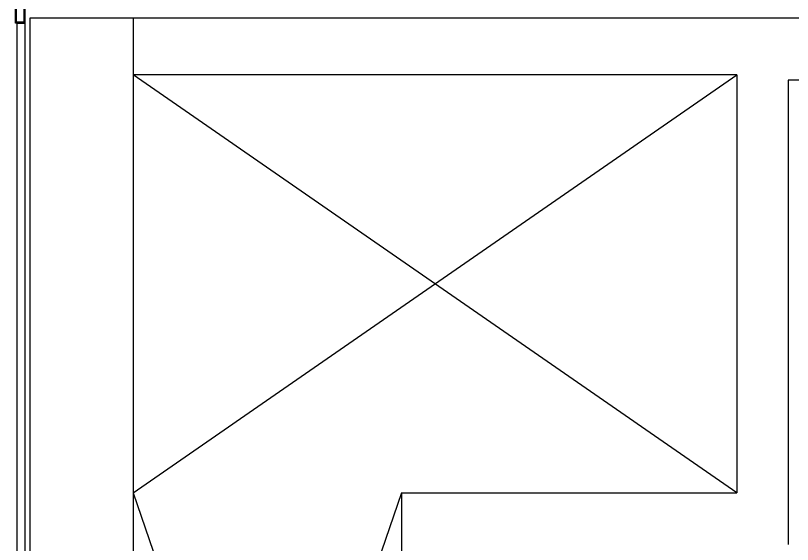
# Model space of a CAD drawing. Header units: millimetres. Extents: x -33000 to 294000, y 0 to 42408.
# Drawn here: x 55798 to 57304, y 14775 to 15800 of the extents above; entities that cross this region are included whole.
import ezdxf

# ---------------------------------------------------------------- set-up
doc = ezdxf.new("R2010")
doc.units = ezdxf.units.MM
doc.header["$LTSCALE"] = 50
doc.layers.add('arch', color=8, linetype='Continuous')

msp = doc.modelspace()

# ---------------------------------------------------------------- linework, layer by layer
at = {"layer": 'arch', "linetype": 'Continuous'}
for p, q in [((55798.2, 15784.6), (55798.2, 15844.6)), ((55816.2, 15844.6), (55816.2, 15784.6)), ((55800.2, 15786.6), (55800.2, 15842.6)), ((55814.2, 15842.6), (55814.2, 15786.6)), ((55816.2, 15784.6), (55798.2, 15784.6)), ((55814.2, 15786.6), (55800.2, 15786.6))]:
    msp.add_line(p, q, dxfattribs=at)
at = {"layer": 'arch'}
for p, q in [((55801.2, 15784.6), (55816.2, 15784.6)), ((55801.2, 13234.6), (55801.2, 15784.6)), ((55816.2, 15784.6), (55816.2, 13234.6)), ((55826.2, 15794.6), (55826.2, 13244.6)), ((56026.2, 15794.6), (55826.2, 15794.6)), ((56026.2, 15794.6), (56026.2, 13244.6)), ((58526.2, 15794.6), (56026.2, 15794.6)), ((57196.2, 14874.6), (56026.2, 15684.6)), ((56026.2, 14874.6), (57196.2, 15684.6)), ((57196.2, 15684.6), (56026.2, 15684.6)), ((57196.2, 15684.6), (57196.2, 14874.6)), ((58406.2, 15674.6), (57296.2, 15674.6)), ((57296.2, 15674.6), (57296.2, 14774.6)), ((56546.2, 14874.6), (56026.2, 13364.6)), ((56026.2, 14874.6), (56546.2, 13364.6)), ((56546.2, 14874.6), (57196.2, 14874.6)), ((56546.2, 14874.6), (56546.2, 13364.6))]:
    msp.add_line(p, q, dxfattribs=at)

doc.saveas('drawing.dxf')
